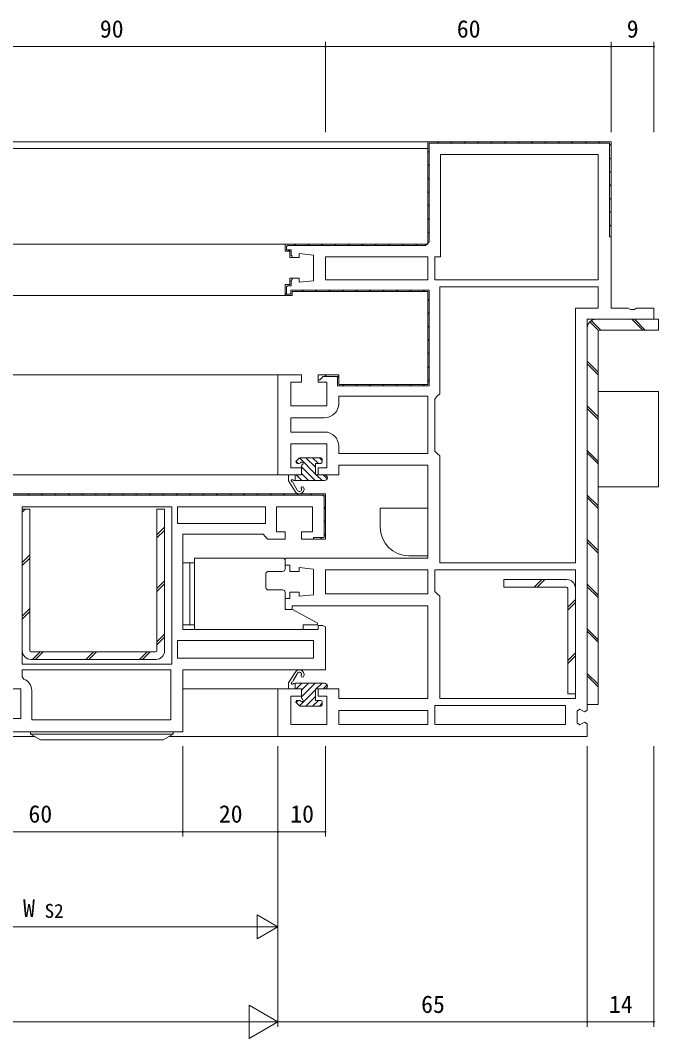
# Model space of a CAD drawing. Units: millimetres, scale not verified. Extents: x -594 to 539, y -420 to 386.
# Drawn here: x 213.9 to 348, y -255.9 to -41.9 of the extents above; entities that cross this region are included whole.
import ezdxf
from ezdxf.enums import TextEntityAlignment as Align

# ---------------------------------------------------------------- set-up
doc = ezdxf.new("R2010")
doc.units = ezdxf.units.MM
doc.header["$LTSCALE"] = 2
for name, color, linetype, lineweight in [('0-3_YKK_12', 2, 'Continuous', 9), ('0-4_YKK_D', 6, 'Continuous', 9), ('0-6_YKK_13', 4, 'Continuous', 9), ('0-7_YKK_11', 7, 'Continuous', 9)]:
    doc.layers.add(name, color=color, linetype=linetype, lineweight=lineweight)
doc.styles.add('ＭＳ ゴシック', font='')
doc.styles.get('ＭＳ ゴシック').set_extended_font_data('MS Gothic')

msp = doc.modelspace()

# ---------------------------------------------------------------- linework, layer by layer
at = {"layer": '0-3_YKK_12'}
for p, q in [((-173.969, -67.441), (300.031, -67.441)), ((299.531, -68.841), (-173.469, -68.841)), ((269.947, -88.941), (170.031, -88.941)), ((270.03, -99.741), (170.031, -99.741)), ((268.531, -116.441), (170.031, -116.441)), ((268.12, -137.441), (164.045, -137.441)), ((268.104, -182.441), (248.016, -182.441)), ((217.011, -192.441), (63.434, -192.441)), ((268.604, -192.441), (245.158, -192.441))]:
    msp.add_line(p, q, dxfattribs=at)
at = {"layer": '0-4_YKK_D'}
for p, q in [((278.031, -65.441), (278.031, -46.441)), ((278.031, -65.441), (278.031, -46.441)), ((338.031, -65.441), (338.031, -46.441)), ((338.031, -65.441), (338.031, -46.441)), ((347.031, -65.441), (347.031, -46.441)), ((188.031, -47.441), (278.031, -47.441)), ((338.031, -47.441), (278.031, -47.441)), ((347.031, -47.441), (338.031, -47.441)), ((248.031, -194.441), (248.031, -213.441)), ((248.031, -194.441), (248.031, -213.441)), ((268.031, -194.441), (268.031, -233.441)), ((268.031, -194.441), (268.031, -213.441)), ((268.031, -194.441), (268.031, -253.441)), ((268.031, -194.441), (268.031, -213.441)), ((278.031, -194.441), (278.031, -213.441)), ((333.031, -194.441), (333.031, -253.441)), ((333.031, -194.441), (333.031, -253.441)), ((347.031, -194.441), (347.031, -253.441)), ((268.031, -195.441), (268.031, -253.441)), ((248.031, -212.441), (188.031, -212.441)), ((268.031, -212.441), (248.031, -212.441)), ((278.031, -212.441), (268.031, -212.441)), ((268.031, -232.441), (263.701, -229.941)), ((263.701, -229.941), (263.701, -234.941)), ((263.031, -232.441), (173.031, -232.441)), ((268.031, -232.441), (259.37, -232.441)), ((268.031, -232.441), (263.701, -234.941)), ((268.031, -252.441), (261.969, -248.941)), ((261.969, -248.941), (261.969, -255.941)), ((261.031, -252.441), (-134.969, -252.441)), ((268.031, -252.441), (255.906, -252.441)), ((268.031, -252.441), (261.969, -255.941)), ((268.031, -252.441), (333.031, -252.441)), ((333.031, -252.441), (347.031, -252.441))]:
    msp.add_line(p, q, dxfattribs=at)
for centre, start, end in [((278.031, -47.441), 0, 180), ((278.031, -47.441), 0, 180), ((278.031, -47.441), 180, 0), ((278.031, -47.441), 180, 0), ((338.031, -47.441), 0, 180), ((338.031, -47.441), 0, 180), ((338.031, -47.441), 180, 0), ((338.031, -47.441), 180, 0), ((347.031, -47.441), 0, 180), ((347.031, -47.441), 180, 0), ((248.031, -212.441), 0, 180), ((248.031, -212.441), 0, 180), ((248.031, -212.441), 180, 0), ((248.031, -212.441), 180, 0), ((268.031, -212.441), 0, 180), ((268.031, -212.441), 0, 180), ((268.031, -212.441), 180, 0), ((268.031, -212.441), 180, 0), ((278.031, -212.441), 0, 180), ((278.031, -212.441), 180, 0), ((333.031, -252.441), 0, 180), ((333.031, -252.441), 0, 180), ((333.031, -252.441), 180, 0), ((333.031, -252.441), 180, 0), ((347.031, -252.441), 0, 180), ((347.031, -252.441), 180, 0)]:
    msp.add_arc(centre, 0.106, start, end, dxfattribs=at)
at = {"layer": '0-6_YKK_13'}
for p, q in [((334.831, -104.741), (348.031, -104.741)), ((342.4, -104.741), (344.7, -107.041)), ((342.931, -104.741), (345.231, -107.041)), ((348.031, -107.041), (348.031, -104.741)), ((333.031, -185.741), (333.031, -106.541)), ((333.558, -105.269), (335.419, -107.129)), ((333.851, -105.031), (335.862, -107.041)), ((335.331, -185.741), (335.331, -107.341)), ((348.031, -107.041), (335.631, -107.041)), ((333.031, -113.58), (335.331, -115.88)), ((333.031, -114.11), (335.331, -116.411)), ((335.331, -119.941), (348.031, -119.941)), ((333.031, -122.949), (335.331, -125.249)), ((333.031, -123.48), (335.331, -125.78)), ((333.031, -132.318), (335.331, -134.618)), ((271.861, -134.611), (272.288, -135.038)), ((271.919, -134.529), (272.519, -133.929)), ((272.559, -133.895), (275.931, -137.267)), ((277.031, -133.841), (272.731, -133.841)), ((273.92, -133.841), (275.931, -135.852)), ((275.334, -133.841), (276.534, -135.041)), ((276.748, -133.841), (277.331, -134.424)), ((277.331, -134.141), (277.331, -134.741)), ((333.031, -132.849), (335.331, -135.149)), ((272.511, -135.041), (272.131, -135.041)), ((273.031, -135.561), (273.031, -137.441)), ((273.031, -135.781), (275.891, -138.641)), ((277.031, -135.041), (275.931, -135.041)), ((275.931, -135.041), (275.931, -137.444)), ((270.234, -138.564), (270.234, -137.741)), ((271.659, -140.923), (270.272, -138.709)), ((273.031, -137.441), (270.534, -137.441)), ((271.701, -138.641), (271.701, -137.441)), ((277.831, -138.641), (271.701, -138.641)), ((271.863, -137.441), (273.063, -138.641)), ((273.031, -137.195), (274.477, -138.641)), ((275.931, -137.441), (277.831, -137.441)), ((276.105, -137.441), (277.305, -138.641)), ((277.52, -137.441), (278.374, -138.296)), ((271.328, -139.26), (272.077, -140.643)), ((333.031, -141.687), (335.331, -143.987)), ((333.031, -142.218), (335.331, -144.518)), ((214.331, -144.642), (215.931, -144.642)), ((214.331, -174.44), (214.331, -144.642)), ((214.968, -144.642), (214.331, -145.279)), ((215.931, -144.642), (215.931, -174.34)), ((242.631, -174.34), (242.631, -144.642)), ((242.631, -144.642), (244.231, -144.642)), ((244.231, -144.642), (244.231, -174.44)), ((289.531, -144.441), (289.531, -148.441)), ((299.531, -144.441), (289.531, -144.441)), ((299.531, -152.441), (299.531, -144.441)), ((244.231, -148.471), (242.631, -150.071)), ((244.231, -149.108), (242.631, -150.708)), ((333.031, -151.056), (335.331, -153.356)), ((333.031, -151.587), (335.331, -153.887)), ((299.531, -154.441), (299.531, -152.441)), ((215.931, -154.285), (214.331, -155.885)), ((215.931, -154.922), (214.331, -156.522)), ((250.53, -155.94), (248.03, -155.94)), ((249.524, -168.94), (249.524, -155.94)), ((250.53, -168.94), (250.53, -154.94)), ((250.53, -154.94), (250.53, -155.94)), ((250.53, -154.94), (269.037, -154.94)), ((269.537, -155.44), (269.537, -157.24)), ((295.531, -154.441), (299.531, -154.441)), ((265.537, -158.24), (265.537, -161.14)), ((266.037, -157.74), (269.037, -157.74)), ((244.231, -159.714), (242.631, -161.314)), ((244.231, -160.351), (242.631, -161.951)), ((315.531, -161.039), (315.531, -159.439)), ((328.731, -159.439), (315.531, -159.439)), ((321.872, -161.039), (323.471, -159.439)), ((322.508, -161.039), (324.108, -159.439)), ((333.031, -160.426), (335.331, -162.726)), ((266.037, -161.64), (269.037, -161.64)), ((269.537, -162.14), (269.537, -165.44)), ((328.631, -161.039), (315.531, -161.039)), ((328.931, -183.441), (328.931, -161.339)), ((333.031, -160.956), (335.331, -163.256)), ((328.931, -165.223), (330.531, -163.623)), ((328.931, -165.859), (330.531, -164.259)), ((215.931, -165.528), (214.331, -167.128)), ((215.931, -166.165), (214.331, -167.765)), ((269.837, -165.74), (270.956, -165.74)), ((276.177, -168.455), (271.096, -165.775)), ((250.53, -168.94), (248.03, -168.94)), ((250.53, -168.94), (250.53, -169.94)), ((273.337, -168.94), (276.337, -168.94)), ((273.337, -168.94), (273.337, -169.94)), ((276.337, -168.721), (276.337, -168.94)), ((244.231, -170.957), (242.631, -172.557)), ((250.53, -169.94), (273.337, -169.94)), ((333.031, -169.795), (335.331, -172.095)), ((333.031, -170.326), (335.331, -172.625)), ((244.231, -171.594), (242.631, -173.194)), ((216.231, -174.64), (242.331, -174.64)), ((218.062, -174.64), (216.462, -176.24)), ((218.699, -174.64), (217.099, -176.24)), ((229.305, -174.64), (227.705, -176.24)), ((229.942, -174.64), (228.342, -176.24)), ((240.548, -174.64), (238.948, -176.24)), ((241.185, -174.64), (239.585, -176.24)), ((328.931, -176.466), (330.531, -174.866)), ((242.431, -176.24), (216.131, -176.24)), ((328.931, -177.102), (330.531, -175.502)), ((271.659, -178.96), (270.272, -181.174)), ((271.328, -180.622), (272.077, -179.24)), ((333.031, -179.164), (335.331, -181.464)), ((333.031, -179.695), (335.331, -181.995)), ((270.234, -181.319), (270.234, -182.141)), ((271.701, -181.241), (271.701, -182.441)), ((277.831, -181.241), (271.701, -181.241)), ((271.863, -182.441), (273.063, -181.241)), ((273.031, -184.102), (275.891, -181.241)), ((273.031, -182.688), (274.477, -181.241)), ((276.105, -182.441), (277.305, -181.241)), ((277.52, -182.441), (278.374, -181.587)), ((273.031, -182.441), (270.534, -182.441)), ((272.559, -185.987), (275.931, -182.616)), ((273.031, -184.322), (273.031, -182.441)), ((273.92, -186.041), (275.931, -184.03)), ((275.931, -184.841), (275.931, -182.439)), ((275.931, -182.441), (277.831, -182.441)), ((271.861, -185.272), (272.288, -184.844)), ((271.919, -185.353), (272.519, -185.953)), ((272.511, -184.841), (272.131, -184.841)), ((277.031, -186.041), (272.731, -186.041)), ((275.334, -186.041), (276.534, -184.841)), ((277.031, -184.841), (275.931, -184.841)), ((276.748, -186.041), (277.331, -185.459)), ((277.331, -185.741), (277.331, -185.141)), ((333.031, -185.741), (335.331, -185.741)), ((231.031, -191.44), (216.031, -191.44)), ((216.057, -191.94), (216.031, -191.44)), ((218.135, -193.14), (216.057, -191.94)), ((246.004, -191.94), (216.057, -191.94)), ((246.031, -191.44), (231.031, -191.44)), ((243.926, -193.14), (246.004, -191.94)), ((246.004, -191.94), (246.031, -191.44)), ((243.926, -193.14), (218.135, -193.14))]:
    msp.add_line(p, q, dxfattribs=at)
for points in [[(335.331, -139.941), (348.031, -139.941), (348.031, -119.941)], [(328.931, -183.441), (330.531, -183.441), (330.531, -161.239)]]:
    msp.add_lwpolyline(points, dxfattribs=at)
for centre, radius, start, end in [((334.831, -106.541), 1.8, 90, 180), ((335.631, -107.341), 0.3, 90, 180), ((272.131, -134.741), 0.3, 135, 270), ((272.731, -134.141), 0.3, 90, 135), ((273.031, -135.041), 0.3, 299.99998, 150), ((277.031, -134.141), 0.3, 0, 90), ((277.031, -134.741), 0.3, 270, 0), ((272.511, -134.741), 0.3, 270, 330), ((273.331, -135.561), 0.3, 119.99998, 180), ((270.534, -137.741), 0.3, 90, 180), ((270.534, -138.564), 0.3, 180, 208.87427), ((271.037, -138.641), 0.2, 56.44269, 238.73001), ((270.414, -139.667), 1, 23.99017, 58.73001), ((271.701, -137.641), 1, 236.44269, 270), ((277.831, -138.041), 0.6, 270, 90), ((272.534, -140.44), 1, 208.87427, 16.60155), ((272.534, -140.44), 0.5, 203.99017, 354.81476), ((273.205, -140.24), 0.3, 16.60155, 234.81476), ((295.531, -148.441), 6, 180, 270), ((269.037, -155.44), 0.5, 0, 90), ((266.037, -158.24), 0.5, 90, 180), ((269.037, -157.24), 0.5, 270, 0), ((328.731, -161.239), 1.8, 0, 90), ((266.037, -161.14), 0.5, 180, 270), ((269.037, -162.14), 0.5, 0, 90), ((328.631, -161.339), 0.3, 0, 90), ((269.837, -165.44), 0.3, 180, 270), ((270.956, -166.04), 0.3, 62.15173, 90), ((276.037, -168.721), 0.3, 0, 62.18234), ((216.131, -174.44), 1.8, 180, 270), ((216.231, -174.34), 0.3, 180, 270), ((242.331, -174.34), 0.3, 270, 0), ((242.431, -174.44), 1.8, 270, 0), ((272.534, -179.443), 1, 343.39844, 151.12572), ((272.534, -179.443), 0.5, 5.18523, 156.00981), ((273.205, -179.643), 0.3, 125.18523, 343.39844), ((270.534, -181.319), 0.3, 151.12572, 180), ((271.037, -181.241), 0.2, 121.26997, 303.5573), ((270.414, -180.216), 1, 301.26997, 336.00981), ((271.701, -182.241), 1, 90, 123.5573), ((277.831, -181.841), 0.6, 270, 90), ((270.534, -182.141), 0.3, 180, 270), ((272.131, -185.141), 0.3, 90, 224.99998), ((272.511, -185.141), 0.3, 29.99998, 90), ((272.731, -185.741), 0.3, 224.99998, 270), ((273.031, -184.841), 0.3, 209.99998, 60), ((273.331, -184.322), 0.3, 180, 239.99998), ((277.031, -185.141), 0.3, 0, 90), ((277.031, -185.741), 0.3, 270, 0)]:
    msp.add_arc(centre, radius, start, end, dxfattribs=at)
at = {"layer": '0-7_YKK_11'}
for p, q in [((301.776, -67.441), (301.476, -67.741)), ((304.604, -67.441), (304.304, -67.741)), ((307.433, -67.441), (307.133, -67.741)), ((310.261, -67.441), (309.961, -67.741)), ((313.09, -67.441), (312.79, -67.741)), ((315.918, -67.441), (315.618, -67.741)), ((318.746, -67.441), (318.446, -67.741)), ((321.575, -67.441), (321.275, -67.741)), ((324.403, -67.441), (324.103, -67.741)), ((327.232, -67.441), (326.932, -67.741)), ((330.06, -67.441), (329.76, -67.741)), ((332.889, -67.441), (332.589, -67.741)), ((335.717, -67.441), (335.417, -67.741)), ((338.031, -67.956), (337.731, -68.256)), ((338.031, -67.941), (338.031, -87.441)), ((299.831, -69.386), (299.531, -69.686)), ((299.831, -72.215), (299.531, -72.515)), ((338.031, -70.784), (337.731, -71.085)), ((338.031, -73.613), (337.731, -73.913)), ((299.831, -75.043), (299.531, -75.343)), ((338.031, -76.441), (337.731, -76.741)), ((299.831, -77.872), (299.531, -78.172)), ((299.831, -80.7), (299.531, -81)), ((338.031, -79.27), (337.731, -79.57)), ((338.031, -82.098), (337.731, -82.398)), ((299.831, -83.529), (299.531, -83.829)), ((338.031, -84.927), (337.731, -85.227)), ((299.831, -86.357), (299.531, -86.657)), ((269.831, -89.441), (269.831, -90.141)), ((271.791, -88.941), (271.491, -89.241)), ((274.619, -88.941), (274.319, -89.241)), ((277.447, -88.941), (277.147, -89.241)), ((280.276, -88.941), (279.976, -89.241)), ((283.104, -88.941), (282.804, -89.241)), ((285.933, -88.941), (285.633, -89.241)), ((288.761, -88.941), (288.461, -89.241)), ((291.59, -88.941), (291.29, -89.241)), ((294.418, -88.941), (294.118, -89.241)), ((297.246, -88.941), (296.946, -89.241)), ((270.518, -90.214), (270.286, -90.446)), ((271.031, -96.091), (271.031, -96.391)), ((269.831, -97.941), (269.831, -99.441)), ((299.531, -96.441), (278.031, -96.441)), ((335.331, -96.441), (301.031, -96.441)), ((269.865, -99.353), (269.651, -99.566)), ((273.404, -98.641), (273.104, -98.941)), ((276.233, -98.641), (275.933, -98.941)), ((279.061, -98.641), (278.761, -98.941)), ((281.89, -98.641), (281.59, -98.941)), ((284.718, -98.641), (284.418, -98.941)), ((287.546, -98.641), (287.246, -98.941)), ((290.375, -98.641), (290.075, -98.941)), ((293.203, -98.641), (292.903, -98.941)), ((296.032, -98.641), (295.732, -98.941)), ((298.86, -98.641), (298.56, -98.941)), ((299.831, -100.499), (299.531, -100.799)), ((330.531, -155.941), (330.531, -102.441)), ((299.831, -103.328), (299.531, -103.628)), ((299.831, -106.156), (299.531, -106.456)), ((299.831, -108.984), (299.531, -109.284)), ((299.831, -111.813), (299.531, -112.113)), ((299.831, -114.641), (299.531, -114.941)), ((278.232, -116.441), (277.932, -116.741)), ((280.78, -116.722), (280.531, -116.971)), ((299.831, -117.47), (299.531, -117.77)), ((281.889, -118.441), (281.589, -118.741)), ((284.717, -118.441), (284.417, -118.741)), ((287.545, -118.441), (287.245, -118.741)), ((290.374, -118.441), (290.074, -118.741)), ((293.202, -118.441), (292.902, -118.741)), ((296.031, -118.441), (295.731, -118.741)), ((298.859, -118.441), (298.559, -118.741)), ((280.831, -131.441), (280.831, -132.941)), ((280.831, -132.941), (299.531, -132.941)), ((215.805, -141.44), (215.505, -141.74)), ((218.634, -141.44), (218.334, -141.74)), ((221.462, -141.44), (221.162, -141.74)), ((224.291, -141.44), (223.991, -141.74)), ((227.119, -141.44), (226.819, -141.74)), ((229.948, -141.44), (229.647, -141.74)), ((232.776, -141.44), (232.476, -141.74)), ((235.604, -141.44), (235.304, -141.74)), ((238.433, -141.44), (238.133, -141.74)), ((241.261, -141.44), (240.961, -141.74)), ((244.09, -141.44), (243.79, -141.74)), ((246.918, -141.44), (246.618, -141.74)), ((249.746, -141.44), (249.446, -141.74)), ((252.575, -141.44), (252.275, -141.74)), ((255.403, -141.44), (255.103, -141.74)), ((258.232, -141.44), (257.932, -141.74)), ((261.06, -141.44), (260.76, -141.74)), ((263.889, -141.44), (263.589, -141.74)), ((266.717, -141.44), (266.417, -141.74)), ((269.545, -141.44), (269.245, -141.74)), ((272.374, -141.44), (272.074, -141.74)), ((275.202, -141.44), (274.902, -141.74)), ((277.738, -141.733), (277.526, -141.945)), ((214.331, -177.24), (214.331, -144.14)), ((246.931, -144.14), (265.431, -144.14)), ((278.031, -144.268), (277.731, -144.568)), ((278.031, -147.097), (277.731, -147.397)), ((277.316, -150.64), (277.016, -150.94)), ((278.031, -149.925), (277.731, -150.225)), ((330.531, -157.441), (301.031, -157.441)), ((299.531, -162.441), (278.031, -162.441)), ((275.531, -175.94), (246.931, -175.94)), ((214.331, -178.44), (245.531, -178.44)), ((299.531, -189.941), (280.831, -189.941)), ((328.431, -189.941), (301.031, -189.941))]:
    msp.add_line(p, q, dxfattribs=at)
for points in [[(270.531, -91.791), (270.531, -90.441), (269.531, -90.441), (269.531, -88.941), (299.531, -88.941), (299.531, -67.441), (338.031, -67.441), (338.031, -102.441), (341.665, -102.441), (342.098, -102.691), (342.964, -102.691), (343.397, -102.441), (347.031, -102.441), (347.031, -104.741), (333.031, -104.741)], [(338.031, -87.441), (337.731, -87.441), (337.731, -67.741), (299.831, -67.741), (299.831, -88.441), (299.031, -89.241)], [(299.031, -89.241), (270.031, -89.241), (269.831, -89.441)], [(269.831, -89.441), (269.831, -90.141), (270.831, -90.141), (270.831, -91.291), (271.031, -91.491), (271.031, -91.791)], [(269.531, -154.941), (299.531, -154.941), (299.531, -135.441), (280.831, -135.441), (280.831, -137.441), (276.531, -137.441), (276.531, -135.941), (278.331, -135.941), (278.331, -130.941), (270.731, -130.941), (270.731, -135.941), (273.031, -135.941), (273.031, -137.441), (268.031, -137.441), (268.031, -116.441), (273.031, -116.441), (273.031, -117.941), (270.731, -117.941), (270.731, -122.941), (278.331, -122.941), (278.331, -117.941), (276.531, -117.941), (276.531, -116.441), (280.831, -116.441), (280.831, -118.441), (299.531, -118.441), (299.531, -98.941), (271.031, -98.941), (271.031, -99.741), (269.531, -99.741), (269.531, -97.441), (270.531, -97.441), (270.531, -96.091), (272.531, -96.091), (272.531, -96.964), (275.531, -96.641), (275.531, -91.241), (272.531, -90.919), (272.531, -91.791), (270.531, -91.791)], [(271.031, -96.391), (270.831, -96.591), (270.831, -97.741), (270.031, -97.741), (269.831, -97.941)], [(269.831, -97.941), (269.831, -99.441), (270.731, -99.441), (270.731, -98.641), (299.831, -98.641), (299.831, -118.741), (280.531, -118.741), (280.531, -116.741), (277.531, -116.741), (276.831, -117.441), (276.531, -117.441)], [(333.031, -104.741), (333.031, -186.919), (332.467, -187.282), (331.494, -186.7), (330.931, -187.063), (330.931, -189.619), (331.494, -189.982), (332.467, -189.4), (333.031, -189.763), (333.031, -192.441), (268.031, -192.441), (268.031, -182.441), (273.031, -182.441), (273.031, -183.941), (270.731, -183.941), (270.731, -189.941), (278.331, -189.941), (278.331, -183.941), (276.531, -183.941), (276.531, -182.441), (280.831, -182.441), (280.831, -184.441), (299.531, -184.441), (299.531, -164.941), (271.031, -164.941), (271.031, -165.741), (269.531, -165.741), (269.531, -163.441), (270.531, -163.441), (270.531, -162.091), (272.531, -162.091), (272.531, -162.964), (275.531, -162.641), (275.531, -157.241), (272.531, -156.919), (272.531, -157.791), (270.531, -157.791), (270.531, -156.441), (269.531, -156.441), (269.531, -154.941)], [(280.831, -132.941), (299.531, -132.941), (299.531, -120.941), (280.831, -120.941), (280.831, -122.441)], [(277.831, -125.441), (270.731, -125.441), (270.731, -128.441), (277.831, -128.441)], [(278.031, -141.44), (188.031, -141.44)], [(188.531, -149.44), (190.531, -149.44), (190.531, -149.14), (188.331, -149.14), (188.331, -141.74), (277.731, -141.74), (277.731, -150.64), (275.531, -150.64), (275.531, -150.94), (277.531, -150.94)], [(208.031, -191.44), (248.031, -191.44), (248.031, -178.44), (278.031, -178.44), (278.031, -169.421), (277.427, -169.14), (276.531, -169.14), (276.531, -169.94), (248.031, -169.94), (248.031, -149.94), (264.931, -149.94), (265.431, -150.44), (265.931, -150.94), (269.531, -150.94), (269.531, -149.44), (267.731, -149.44), (267.731, -144.14), (275.331, -144.14), (275.331, -149.44), (273.031, -149.44), (273.031, -150.94), (278.031, -150.94), (278.031, -141.44)], [(214.331, -178.44), (245.531, -178.44), (245.531, -188.94), (216.331, -188.94), (216.331, -182.748)], [(214.664, -180.391), (214.331, -179.919), (214.331, -178.44)], [(211.531, -182.44), (214.031, -182.44), (214.031, -188.64), (210.724, -188.64)]]:
    msp.add_lwpolyline(points, dxfattribs=at)
for points in [[(335.331, -96.441), (301.031, -96.441), (301.031, -91.641), (302.231, -91.641), (302.231, -70.141), (335.331, -70.141)], [(299.531, -96.441), (278.031, -96.441), (278.031, -91.641), (299.531, -91.641)], [(330.531, -155.941), (330.531, -102.441), (335.331, -102.441), (335.331, -97.941), (302.031, -97.941), (302.031, -120.441), (301.531, -120.941), (301.031, -121.441), (301.031, -132.441), (301.531, -132.941), (302.031, -133.441), (302.031, -155.941)], [(214.331, -177.24), (214.331, -144.14), (245.731, -144.14), (245.731, -177.24)], [(246.931, -144.14), (265.431, -144.14), (265.431, -147.64), (246.931, -147.64)], [(299.531, -162.441), (278.031, -162.441), (278.031, -157.441), (299.531, -157.441)], [(330.531, -157.441), (301.031, -157.441), (301.031, -161.941), (301.531, -162.441), (302.031, -162.941), (302.031, -184.441), (330.531, -184.441)], [(275.531, -175.94), (246.931, -175.94), (246.931, -172.24), (275.531, -172.24)], [(328.431, -189.941), (301.031, -189.941), (301.031, -185.941), (328.431, -185.941)], [(299.531, -189.941), (280.831, -189.941), (280.831, -186.941), (299.531, -186.941)]]:
    msp.add_lwpolyline(points, close=True, dxfattribs=at)
for centre, radius, start, end in [((277.831, -122.441), 3, 270, 359.99998), ((277.831, -131.441), 3, 0, 89.99998), ((213.831, -182.748), 2.5, 0.00002, 70.52878)]:
    msp.add_arc(centre, radius, start, end, dxfattribs=at)

# ---------------------------------------------------------------- texts
at = {"layer": '0-4_YKK_D', "color": 4, "style": 'ＭＳ ゴシック'}
for s, height, p in [('90', 3.666, (230.631, -46.641)), ('60', 3.666, (305.631, -46.641)), ('9', 3.666, (341.331, -46.641)), ('60', 3.666, (215.631, -211.641)), ('20', 3.666, (255.631, -211.641)), ('10', 3.666, (270.631, -211.641)), ('W', 3.666, (214.496, -231.441)), ('S2', 2.933, (219.034, -231.441)), ('65', 3.666, (298.131, -251.641)), ('14', 3.666, (337.593, -251.641))]:
    msp.add_text(s, height=height, dxfattribs=at).set_placement(p, align=Align.BOTTOM_LEFT)

doc.saveas('drawing.dxf')
